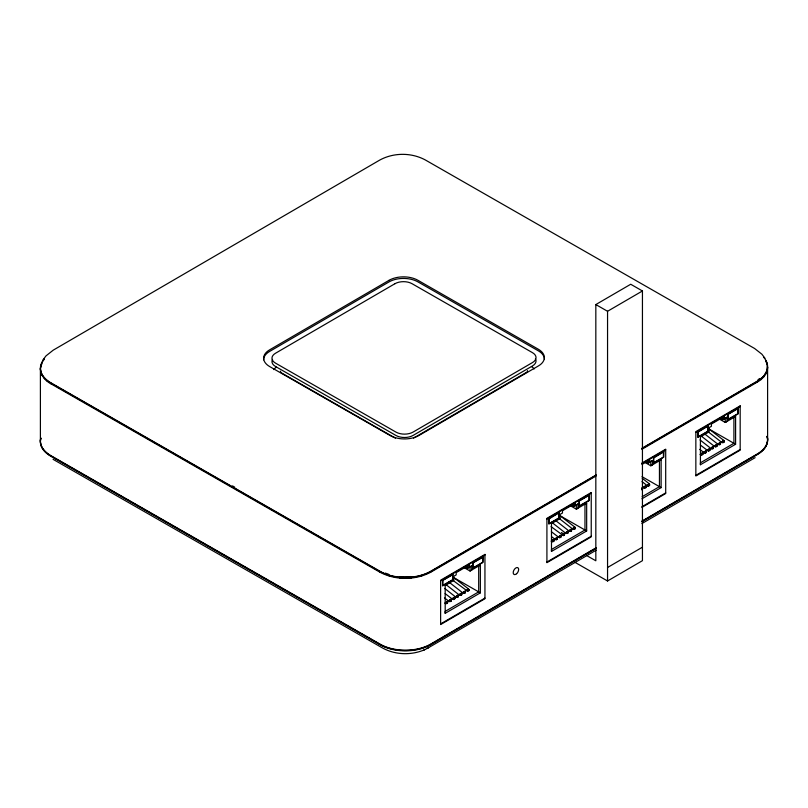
<?xml version="1.0" encoding="UTF-8"?>
<svg xmlns="http://www.w3.org/2000/svg" width="808" height="808" viewBox="0 0 808 808"><rect width="100%" height="100%" fill="white"/><g stroke="black" fill="none" stroke-linecap="round" stroke-linejoin="round"><path stroke-width="1.21" d="M446.339 603.616A1.192 0.687 0 0 0 447.511 603.041C447.39 600.233 446.38 605.192 444.824 603.041M449.884 601.556A1.192 0.687 0 0 0 451.056 600.98L451.066 599.879L449.874 600.495L449.884 601.556L449.177 601.425L444.481 597.94M453.429 599.496A1.192 0.687 0 0 0 454.601 598.91L454.611 597.809L453.419 598.435L453.429 599.496L452.581 599.294L445.117 593.597M456.974 597.435A1.192 0.687 0 0 0 458.136 596.849C458.025 594.042 457.015 599.001 455.459 596.849L444.784 588.497M460.52 595.365A1.192 0.687 0 0 0 461.681 594.789C461.58 592.001 460.56 596.92 459.005 594.779L446.39 584.921M464.065 593.304A1.192 0.687 0 0 0 465.226 592.719C465.055 589.961 464.135 594.85 462.55 592.719L448.955 582.093M553.793 541.168C554.207 538.421 550.894 543.925 552.167 540.239C553.44 538.734 553.712 539.774 553.793 541.168A1.192 0.687 0 0 1 552.621 541.744M556.167 539.683A1.192 0.687 0 0 0 557.338 539.098L557.358 537.997L556.167 538.623L556.167 539.683L555.47 539.552L551.743 536.825M559.712 537.623A1.192 0.687 0 0 0 560.883 537.037L560.904 535.936L559.712 536.552L559.712 537.623L558.873 537.421L551.41 531.725M566.802 533.492A1.192 0.687 0 0 0 567.974 532.906C567.812 530.119 566.873 535.048 565.287 532.906L551.702 522.281M570.347 531.432A1.192 0.687 0 0 0 571.519 530.846C571.347 528.089 570.428 532.967 568.832 530.846L556.217 520.978M573.892 529.361A1.192 0.687 0 0 0 575.064 528.785C574.953 525.968 573.933 530.937 572.377 528.785L558.793 518.16M641.976 490.012A1.192 0.687 0 0 0 642.441 489.557L642.461 488.456L641.986 488.931M645.986 487.497C645.875 484.679 644.855 489.648 643.299 487.497L644.976 486.517L645.986 487.497A1.192 0.687 0 0 1 644.814 488.072M648.359 486.012A1.192 0.687 0 0 0 649.531 485.426L649.551 484.325L648.359 484.951L648.359 486.012L647.521 485.81L641.996 481.639M701.566 455.045A1.192 0.687 0 0 0 702.738 454.46C702.556 451.702 701.647 456.591 700.051 454.46M705.111 452.975A1.192 0.687 0 0 0 706.283 452.399L706.293 451.298L705.101 451.914L705.111 452.975L704.404 452.854L699.708 449.359M708.656 450.914A1.192 0.687 0 0 0 709.828 450.339L709.838 449.238L708.646 449.854L708.656 450.914L707.808 450.712L700.344 445.016M712.202 448.854A1.192 0.687 0 0 0 713.373 448.268C713.191 445.511 712.282 450.399 710.687 448.268L700.011 439.926M715.747 446.794A1.192 0.687 0 0 0 716.908 446.208C716.797 443.4 715.787 448.359 714.232 446.208L700.637 435.583M719.292 444.723A1.192 0.687 0 0 0 720.453 444.147C720.292 441.36 719.352 446.279 717.777 444.137L704.182 433.522M722.837 442.663A1.192 0.687 0 0 0 723.998 442.077C723.897 439.299 722.877 444.218 721.322 442.077L708.697 432.209M709.717 449.036L709.828 450.339M447.491 601.829L447.511 603.041M458.136 595.617L458.136 596.849M461.671 593.577L461.681 594.789M553.793 539.926L553.793 540.946L553.621 539.805L553.46 540.572L552.783 540.188L551.106 541.158M557.318 537.896L557.338 539.098M560.883 535.805L560.883 537.037M567.974 531.674L567.974 532.906M571.519 529.614L571.519 530.846M575.064 527.553L575.074 528.674M645.986 486.264L645.986 487.285L645.733 486.113L645.653 486.901C646.521 484.487 643.42 486.729 643.976 487.881L644.501 487.072L644.633 488.072M649.531 484.194L649.531 485.426M702.728 453.227L702.738 454.46M713.363 447.036L713.373 448.268M716.908 444.976L716.908 446.208M723.998 440.845L723.998 442.077M453.52 577.387L468.499 588.941L468.791 590.547A1.192 0.687 0 0 1 467.61 591.244L452.5 580.033M559.813 515.514L574.781 527.068L575.023 528.462L574.811 527.402L574.73 528.19L574.054 527.806L572.377 528.785M642.461 489.446L642.188 488.184L642.441 489.557M452.531 579.801L442.784 585.315L442.966 580.336L452.531 574.811M452.591 574.841L452.591 579.7M473.114 562.782L482.79 557.358L482.608 562.338L473.114 567.873L472.973 562.984M558.884 512.969L558.742 518.019L549.248 523.544L549.107 518.655M588.971 500.374L579.225 505.889L579.407 500.909L588.891 495.385L589.032 500.273M653.733 462.61L653.733 457.752M663.499 452.066L663.368 457.116L653.874 462.641M698.051 436.805L698.051 431.957M707.818 426.271L707.687 431.321L698.193 436.845M737.916 413.676L728.16 419.19L728.341 414.201L737.835 408.676L737.977 413.565M40.4 441.128L40.4 368.64L42.097 362.267L42.097 362.913M451.056 600.98L451.046 599.738L451.066 600.869L450.046 600.001L448.369 600.97M454.601 598.91L454.591 597.678L454.611 598.809M465.226 592.719L465.226 591.486L465.246 592.617M551.783 541.552L552.298 540.744L552.44 541.734M706.283 452.399L706.273 451.167L706.273 452.187M720.453 444.147L720.453 442.905L720.473 444.036M641.865 449.309L757.258 382.134C762.772 378.992 767.741 373.589 767.6 366.903L767.6 439.401M767.186 370.771L767.135 363.681L765.812 360.54L765.812 361.186M41.673 363.964C37.693 371.821 44.056 380.255 50.955 383.82L380.235 572.367C395.688 580.396 415.282 580.386 430.684 572.246L596.153 475.922M641.865 448.662L757.258 381.487L763.782 376.255L767.186 370.125M549.056 518.877L558.823 512.928M653.682 457.974L663.439 452.026M698.001 432.179L707.758 426.23M42.955 359.954L45.985 355.904L53.217 350.167L379.78 160.055C393.668 152.47 411.393 152.449 425.321 159.954L754.601 348.49L761.883 354.197L764.954 358.227M42.804 361.267L44.218 359.277M587.083 555.783L595.829 560.782L595.829 304.565L630.715 284.254L642.441 290.971L642.441 560.671L607.555 580.982L574.821 562.247M607.555 580.982L607.555 311.282L642.441 290.971M413.544 438.108L526.473 372.367A3.565 2.06 0 0 0 527.462 370.589M596.153 474.952L430.684 571.276A35.673 20.594 0 0 1 380.235 571.397L50.955 382.851A35.673 20.594 0 0 1 44.218 358.954M641.865 448.339L757.258 381.164A35.673 20.594 0 0 0 763.641 357.237M40.4 368.64C40.602 375.124 45.652 380.103 50.955 383.174L380.235 571.721C395.688 579.75 415.282 579.74 430.684 571.599L596.153 475.276M641.926 463.034L665.701 449.187L665.701 493.526L641.926 507.374M440.623 580.861L484.941 555.056M546.915 518.989L591.234 493.183M641.926 463.681L665.701 449.834M695.85 432.29L740.178 406.485M464.822 566.923L467.357 568.367L469.034 567.398L469.034 565.135L456.187 572.609L456.187 574.872L453.844 576.235L453.844 580.447L445.188 585.477L445.198 613.312L480.366 592.84L480.366 565.004L478.69 565.984L478.69 591.87L445.188 611.373L445.198 613.312M571.115 505.05L573.64 506.495L575.326 505.525L575.326 503.253L562.479 510.727L562.479 512.999L560.136 514.363L560.136 518.564L551.48 523.604L551.49 551.44L586.659 530.967L586.659 503.131L584.972 504.111L584.972 529.998L551.48 549.501L551.49 551.44M642.027 464.428L649.794 459.904L649.794 462.166L648.117 463.146L645.582 461.691M720.049 418.342L722.584 419.796L724.261 418.817L724.261 416.554L711.414 424.028L711.424 426.291L709.07 427.654L709.081 431.866L700.425 436.906L700.425 464.731L735.593 444.259L735.593 416.433L733.916 417.403L733.916 443.299L700.425 462.792L700.425 464.731M464.59 567.903L470.034 571.024L471.721 570.044L471.721 565.832L467.357 568.367L467.357 566.105L469.034 565.135M569.791 505.404L576.326 509.141L578.003 508.171L578.003 503.96L573.64 506.495L573.64 504.232L575.326 503.253M645.35 462.671L650.793 465.792L652.47 464.822L652.47 460.611L648.117 463.146L648.117 460.883M718.726 418.706L725.261 422.443L726.947 421.463L726.947 417.261L722.584 419.796L722.584 417.524L724.261 416.554M480.366 565.004L470.034 571.024L470.034 566.812L471.721 565.832M586.659 503.131L576.326 509.141L576.326 504.939L578.003 503.96M641.946 498.778L661.126 487.618L661.126 459.782L650.793 465.792L650.793 461.59L652.47 460.611M735.593 416.433L725.261 422.443L725.261 418.231L726.947 417.261M451.914 598.91L453.591 597.93L454.55 598.597L454.278 597.173L452.581 598.496L453.238 599.486M459.005 594.779L460.671 593.809L461.681 594.567L461.368 593.042L459.671 594.365L460.328 595.355M462.55 592.719L464.216 591.749L465.186 592.405L464.913 590.981L463.216 592.304L463.873 593.294M466.095 590.658L467.761 589.678L468.438 590.062L468.529 589.285L468.731 590.335L468.761 589.446C469.781 591.153 467.59 588.517 467.61 591.244M554.652 539.098L556.328 538.128L557.298 538.785L557.025 537.36L555.328 538.683L555.985 539.673M558.197 537.037L559.873 536.058L560.843 536.714L560.57 535.3L558.924 536.552L559.53 537.613M561.742 534.967L563.418 533.997L564.449 534.866A1.192 0.687 0 0 1 563.257 535.553L551.066 526.624M565.287 532.906L566.964 531.937L567.933 532.593L567.66 531.169L565.964 532.492L566.62 533.482M568.832 530.846L570.509 529.866L571.478 530.523L571.205 529.109L569.559 530.361L570.165 531.422M703.596 452.399L705.273 451.419L706.232 452.076L705.899 450.642L704.263 451.975L704.919 452.975M707.141 450.329L708.818 449.359L709.707 449.915L709.646 448.975L709.606 449.824C710.252 447.349 707.313 449.551 707.808 450.712L708.333 449.915L708.465 450.904M714.232 446.208L715.898 445.228L716.868 445.885L716.666 444.834L716.575 445.612C717.433 443.198 714.353 445.471 714.898 446.592L715.423 445.784L715.555 446.784M717.777 444.137L719.443 443.168L720.453 443.925L720.14 442.4L718.443 443.723L719.1 444.713M721.322 442.077L722.988 441.107L723.958 441.764L723.726 440.36L708.747 428.806M642.158 496.708L659.449 486.648L659.449 460.752L661.126 459.782M440.623 623.907L484.941 598.102M546.915 562.035L591.234 536.229M641.926 506.727L665.701 492.88M695.85 475.326L740.178 449.531M596.153 547.774L430.684 644.097A35.673 20.594 0 0 1 380.235 644.218L50.955 455.672A35.673 20.594 0 0 1 40.814 437.906M641.865 521.16L757.258 453.985A35.673 20.594 0 0 0 767.135 436.179M596.153 548.097L430.684 644.42A35.673 20.594 0 0 1 380.235 644.542L50.955 455.995A35.673 20.594 0 0 1 40.814 438.229M641.865 521.483L757.258 454.308A35.673 20.594 0 0 0 767.135 436.502M596.153 548.42L430.684 644.744A35.673 20.594 0 0 1 380.235 644.865L50.955 456.318A35.673 20.594 0 0 1 40.814 438.552M641.865 521.806L757.258 454.631A35.673 20.594 0 0 0 767.135 436.825M427.331 648.37L596.203 550.167M641.926 523.554L755.126 457.651M607.555 567.499L642.441 547.188M53.055 459.318L382.346 647.875C395.122 654.965 411.333 655.53 424.685 649.693M423.655 650.198L428.573 647.753M723.726 440.36L722.039 441.592L722.645 442.653M641.986 487.81L642.107 488.971M468.499 588.941L466.761 590.244L467.418 591.234M595.829 304.565L607.555 311.282M708.879 428.957L735.593 444.259M712.363 447.289L713.323 447.955L713.191 446.915L713.151 447.763C713.848 445.269 710.868 447.45 711.353 448.652L711.878 447.844L712.01 448.844M701.728 453.48L702.687 454.147L702.172 452.743L700.718 454.046L701.374 455.035M642.027 476.669L661.126 487.618M648.521 484.457L649.491 485.113L649.248 483.719L642.259 478.326M559.934 515.655L586.659 530.967M395.415 438.158L281.548 372.953A3.565 2.06 0 0 1 280.527 371.175M453.652 577.538L480.366 592.84M457.126 595.87L458.096 596.526L457.581 595.132L456.187 596.365L456.783 597.425M446.501 602.061L447.46 602.717L446.945 601.324L445.491 603.425L445.491 602.616L446.147 603.616M232.532 485.901L234.714 487.153M649.248 483.719L647.521 485.012L648.178 486.002M574.781 527.068L573.104 528.291L573.71 529.361M561.479 532.482L563.418 533.997M766.247 362.236L767.135 364.327L767.135 363.681M563.075 535.542L562.934 534.553L562.418 535.361C561.823 534.29 564.933 531.927 564.095 534.381L564.408 533.765C565.438 535.472 563.237 532.825 563.257 535.553M449.692 601.546L449.561 600.546L449.036 601.354C448.45 600.283 451.561 597.92 450.712 600.384L450.803 599.597L451.046 600.758M765.903 373.266L765.903 373.912M763.782 376.255L763.782 376.912M760.873 379.023L760.873 379.669M757.258 381.487L757.258 382.134M430.684 571.599L430.684 572.246M426.442 573.71L426.442 574.357M421.685 575.407L421.685 576.053M416.524 576.66L416.524 577.306M411.08 577.427L411.08 578.074M405.505 577.69L405.505 578.336M399.92 577.447L399.92 578.094M394.476 576.71L394.476 577.356M389.294 575.488L389.294 576.134M384.507 573.811L384.507 574.458M380.235 571.721L380.235 572.367M50.955 383.174L50.955 383.82M47.298 380.73L47.298 381.376M44.359 377.982L44.359 378.629M42.188 374.993L42.188 375.639M40.865 371.862L40.865 372.508M759.641 378.508A34.148 19.715 0 0 1 757.985 379.73M410.838 576.558A34.148 19.715 0 0 1 405.495 576.811M404.424 576.801A34.148 19.715 0 0 1 400.152 576.579M388.799 574.337A34.148 19.715 0 0 1 385.396 573.094M272.528 359.419A12.1 6.989 0 0 0 275.538 366.509L395.971 435.472A12.1 6.989 0 0 0 413.09 435.431L532.533 365.903A12.1 6.989 0 0 0 535.431 358.792M544.37 359.146A20.422 11.797 0 0 0 538.33 350.813L417.887 281.851A20.422 11.797 0 0 0 389.001 281.921L269.559 351.46A20.422 11.797 0 0 0 263.63 359.812M531.452 366.549A10.666 6.161 0 0 1 534.068 368.993M273.902 369.609A10.666 6.161 0 0 1 276.488 367.155M456.429 596.445L456.429 597.354L456.338 596.466M459.974 594.375L459.974 595.294L459.883 594.405M463.519 592.315L463.519 593.234L463.428 592.335M566.267 532.502L566.267 533.421L566.176 532.523M569.812 530.442L569.812 531.351L569.721 530.462M573.357 528.381L573.357 529.29L573.266 528.402M647.824 485.022L647.824 485.941L647.733 485.053M468.67 589.365L468.66 590.234L468.6 589.305M574.963 527.493L574.942 528.361L574.892 527.422M702.627 453.167L702.617 454.046L702.556 453.106M706.172 451.106L706.162 451.975L706.101 451.046M447.329 601.687L447.289 602.526L447.258 601.657M450.874 599.617L450.834 600.465L450.803 599.597M454.419 597.556L454.379 598.405L454.349 597.536M457.964 595.496L457.924 596.334L457.894 595.476M553.621 539.805L553.581 540.653L553.541 539.784M557.166 537.744L557.126 538.593L557.086 537.724M560.712 535.684L560.671 536.522L560.631 535.664M564.257 533.613L564.216 534.462L564.176 533.593M567.802 531.553L567.761 532.401L567.721 531.533M571.347 529.492L571.307 530.331L571.266 529.472M642.269 488.204L642.229 489.052L642.188 488.184M649.359 484.073L649.319 484.921L649.279 484.053M720.281 442.784L720.241 443.632L720.211 442.764M723.827 440.724L723.786 441.572L723.756 440.703M449.248 600.596L449.177 601.425L449.137 600.576M452.793 598.526L452.722 599.364L452.682 598.516M559.085 536.653L559.015 537.492L558.974 536.643M562.631 534.593L562.56 535.421L562.52 534.573M644.188 487.113L644.117 487.951L644.077 487.093M461.439 593.405L461.348 594.193L461.388 593.314M702.485 453.086L702.394 453.874L702.394 453.066M706.03 451.016L705.94 451.803L705.98 450.925M709.575 448.955L709.485 449.743L709.485 448.945M713.121 446.895L713.03 447.683L713.03 446.875M389.001 280.346L269.559 349.884A20.422 11.797 0 0 0 269.67 366.559L390.113 435.522A20.422 11.797 0 0 0 418.999 435.451L538.441 365.913A20.422 11.797 0 0 0 538.33 349.238L417.887 280.275A20.422 11.797 0 0 0 389.001 280.346M394.91 283.729L275.467 353.268A12.1 6.989 0 0 0 275.538 363.146L395.971 432.108A12.1 6.989 0 0 0 413.09 432.068L532.533 362.529A12.1 6.989 0 0 0 532.462 352.652L412.029 283.689A12.1 6.989 0 0 0 394.91 283.729M484.941 554.409L440.623 580.215L440.623 624.554L484.941 598.748L484.941 554.409M591.234 492.537L546.915 518.342L546.915 562.681L591.234 536.876L591.234 492.537M740.178 405.838L695.85 431.634L695.85 475.973L740.178 450.177L740.178 405.838M452.864 574.337L442.521 580.356L442.521 585.941L452.864 579.922L452.864 574.337M483.043 556.773L472.7 562.792L472.7 568.378L483.043 562.358L483.043 556.773M559.156 512.464L548.814 518.484L548.814 524.069L559.156 518.049L559.156 512.464M589.335 494.89L578.993 500.92L578.993 506.505L589.335 500.485L589.335 494.89M663.802 451.541L653.46 457.56L653.46 463.156L663.802 457.126L663.802 451.541M708.091 425.755L697.748 431.775L697.748 437.37L708.091 431.341L708.091 425.755M738.27 408.191L727.927 414.211L727.927 419.796L738.27 413.777L738.27 408.191M642.441 489.345L642.421 488.345L642.441 489.345M564.428 534.755L564.408 533.765L564.428 534.755M557.338 538.885L557.338 537.865L557.338 538.885M468.771 590.446L468.761 589.446L468.771 590.446M465.226 592.506L465.216 591.517L465.226 592.506M454.591 598.698L454.581 597.708L454.591 598.698M447.501 602.829L447.501 601.808L447.501 602.829M516.635 573.72A3.878 2.232 -60.2 0 0 517.867 567.711A3.878 2.232 -60.2 0 0 513.292 571.791A3.878 2.232 -60.2 0 0 516.635 573.72"/></g></svg>
